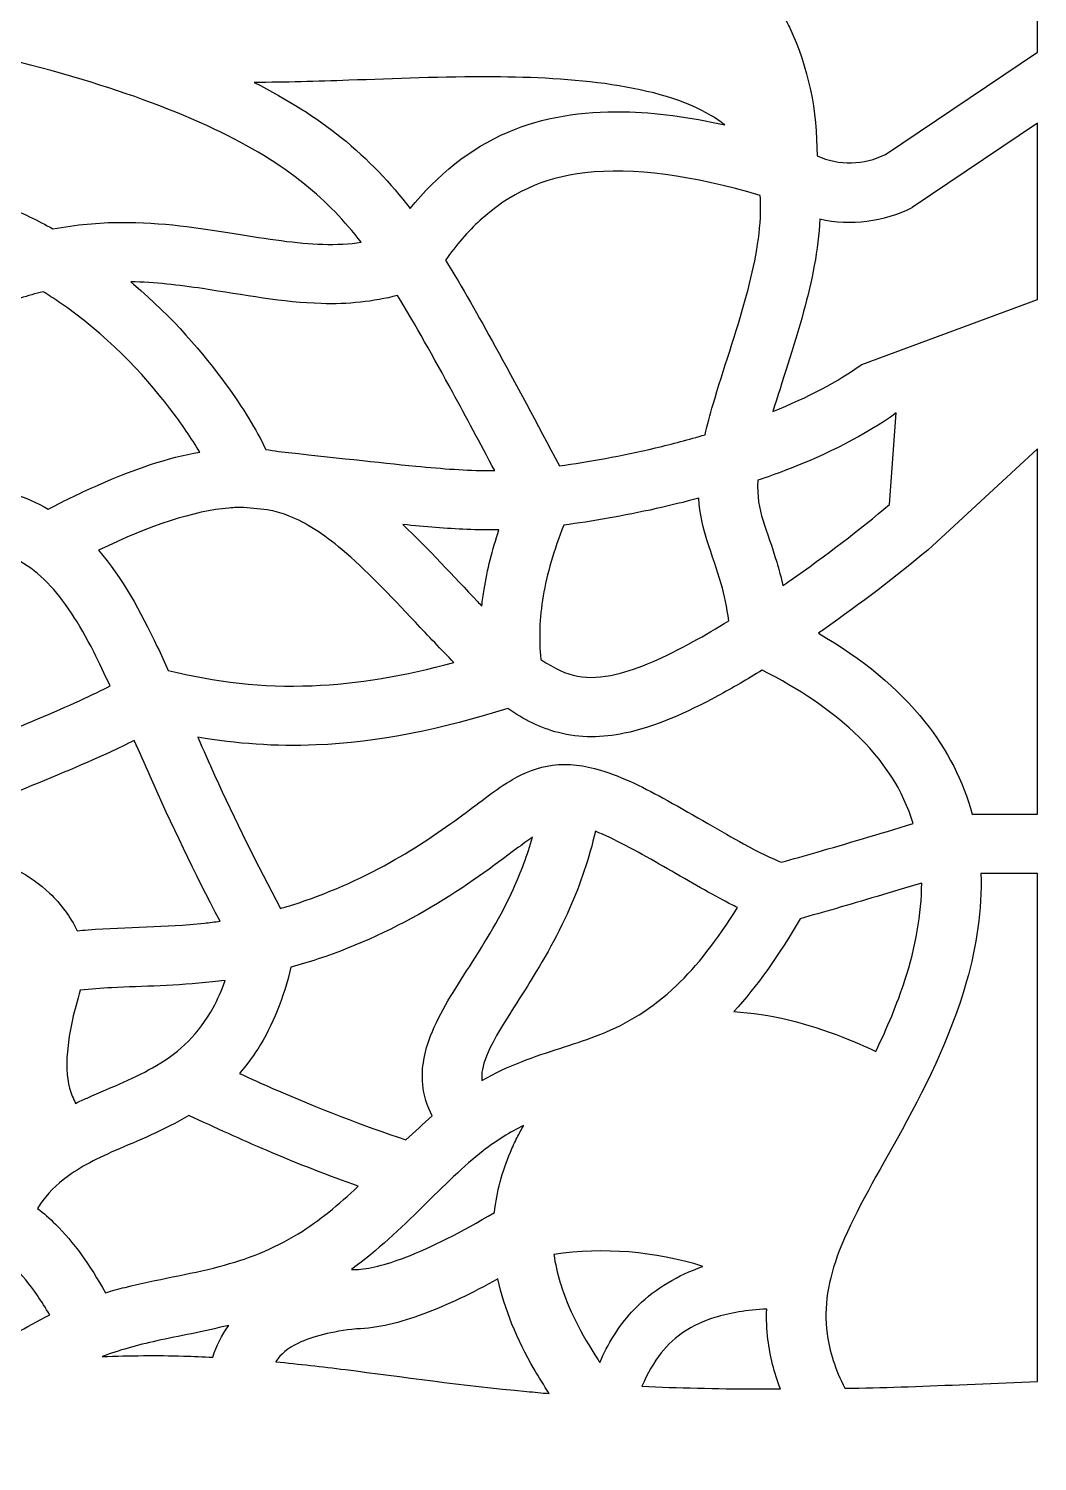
# Model space of a CAD drawing. Header units: millimetres. Extents: x -305 to 0, y 13 to 305.
# Drawn here: x -102 to 0, y 12.6 to 157.4 of the extents above; entities that cross this region are included whole.
import ezdxf

# ---------------------------------------------------------------- set-up
doc = ezdxf.new("R2010")
doc.units = ezdxf.units.MM
doc.layers.get('0').update_dxf_attribs({"linetype": 'CONTINUOUS'})

msp = doc.modelspace()

# ---------------------------------------------------------------- linework, layer by layer
for p, q in [((0, 155), (0, 159.27)), ((-15.35, 144.68), (0, 155)), ((0, 147.83), (-12.65, 139.32)), ((0, 130), (0, 147.83)), ((-17.74, 123.45), (0, 130)), ((-14.93, 109.3), (-14.26, 118.55)), ((0, 114.93), (-11.07, 104.7)), ((0, 78), (0, 114.93)), ((-6.58, 78), (0, 78)), ((0, 72), (-5.7, 72)), ((0, 20.69), (0, 72)), ((-44.66, 55.57), (-44.65, 55.58)), ((-44.65, 55.58), (-44.11, 55.79)), ((-7.86, 20.36), (0, 20.69))]:
    msp.add_line(p, q)
for centre, radius, start, end in [((-18.97, 151.9), 8.08, 245.9062, 296.6404), ((-18.97, 151.9), 14.08, 257.5999, 296.6404), ((-44, -0.1), 33.98, 72.5738, 98.2368)]:
    msp.add_arc(centre, radius, start, end)
for points, knots in [([(-25.43, 158.25), (-25.31, 158.01), (-25.19, 157.77), (-25.07, 157.53), (-23.13, 153.46), (-22.26, 149.08), (-22.27, 144.53)], [-0.3602305, -0.3602305, -0.3602305, -0.3602305, -0.3424304, -0.3424304, -0.3424304, -0.040917, -0.040917, -0.040917, -0.040917]), ([(-68.34, 135.79), (-70, 137.93), (-71.82, 139.86), (-74.08, 141.68), (-76.53, 143.65), (-79.55, 145.51), (-83.22, 147.24), (-87.12, 149.09), (-91.74, 150.79), (-96.54, 152.24), (-102.08, 153.91), (-107.79, 155.22), (-112.81, 156.13), (-114.34, 156.41), (-115.8, 156.65), (-117.19, 156.85)], [-0.8700675, -0.8700675, -0.8700675, -0.8700675, -0.8290943, -0.8290943, -0.8290943, -0.7847563, -0.7847563, -0.7847563, -0.73758, -0.73758, -0.73758, -0.6831022, -0.6831022, -0.6831022, -0.6665536, -0.6665536, -0.6665536, -0.6665536]), ([(-31.6, 147.65), (-32.02, 147.98), (-32.48, 148.3), (-32.99, 148.61), (-35.51, 150.12), (-39.1, 151.14), (-43, 151.72), (-46.89, 152.3), (-51.03, 152.48), (-55.02, 152.51), (-60.11, 152.54), (-64.96, 152.33), (-69.59, 152.16), (-72.85, 152.05), (-76.03, 151.96), (-79.16, 151.94)], [0.5019628, 0.5019628, 0.5019628, 0.5019628, 0.5181594, 0.5181594, 0.5181594, 0.5984453, 0.5984453, 0.5984453, 0.6782606, 0.6782606, 0.6782606, 0.7800097, 0.7800097, 0.7800097, 0.8516027, 0.8516027, 0.8516027, 0.8516027]), ([(-79.16, 151.94), (-75.8, 150.24), (-72.86, 148.39), (-70.36, 146.38), (-67.59, 144.16), (-65.36, 141.75), (-63.4, 139.2)], [0.79035149, 0.79035149, 0.79035149, 0.79035149, 0.82891595, 0.82891595, 0.82891595, 0.87156339, 0.87156339, 0.87156339, 0.87156339]), ([(-63.4, 139.2), (-60.68, 142.58), (-57.39, 145.26), (-53.5, 146.93), (-49.99, 148.43), (-46.04, 149.06), (-41.85, 148.98), (-38.59, 148.92), (-35.17, 148.45), (-31.6, 147.65)], [-0.90142, -0.90142, -0.90142, -0.90142, -0.6070324, -0.6070324, -0.6070324, -0.3419314, -0.3419314, -0.3419314, -0.1351085, -0.1351085, -0.1351085, -0.1351085]), ([(-128.47, 144.4), (-128.04, 144.38), (-127.61, 144.36), (-127.18, 144.34), (-118.64, 143.84), (-110.96, 142.25), (-104.37, 139.5), (-102.66, 138.79), (-101.04, 138), (-99.5, 137.15)], [-0.931183, -0.931183, -0.931183, -0.931183, -0.9176538, -0.9176538, -0.9176538, -0.6480681, -0.6480681, -0.6480681, -0.5785107, -0.5785107, -0.5785107, -0.5785107]), ([(-28.01, 140.51), (-34.82, 142.54), (-40.87, 143.38), (-45.73, 142.81), (-50.01, 142.31), (-53.36, 140.73), (-56.32, 138.02), (-57.57, 136.88), (-58.74, 135.53), (-59.83, 133.98)], [0.0351174, 0.0351174, 0.0351174, 0.0351174, 0.4408504, 0.4408504, 0.4408504, 0.7993309, 0.7993309, 0.7993309, 0.9511576, 0.9511576, 0.9511576, 0.9511576]), ([(-33.58, 116.35), (-33.36, 117.34), (-33.09, 118.37), (-32.77, 119.44), (-31.79, 122.83), (-30.42, 126.66), (-29.4, 130.44), (-28.55, 133.59), (-27.97, 136.67), (-27.97, 139.24), (-27.97, 139.68), (-27.98, 140.11), (-28.01, 140.51)], [0.2451976, 0.2451976, 0.2451976, 0.2451976, 0.2689588, 0.2689588, 0.2689588, 0.3441834, 0.3441834, 0.3441834, 0.406951, 0.406951, 0.406951, 0.4176936, 0.4176936, 0.4176936, 0.4176936]), ([(-99.5, 137.15), (-97.18, 137.58), (-94.89, 137.79), (-92.66, 137.81), (-88.53, 137.84), (-84.65, 137.24), (-81.18, 136.68), (-77.82, 136.13), (-74.84, 135.67), (-72.23, 135.59), (-70.83, 135.56), (-69.54, 135.62), (-68.34, 135.79)], [-0.4274698, -0.4274698, -0.4274698, -0.4274698, -0.3639602, -0.3639602, -0.3639602, -0.2460641, -0.2460641, -0.2460641, -0.1316881, -0.1316881, -0.1316881, -0.0705691, -0.0705691, -0.0705691, -0.0705691]), ([(-21.99, 138.15), (-22.12, 135.05), (-22.79, 131.87), (-23.63, 128.79), (-24.63, 125.13), (-25.83, 121.64), (-26.73, 118.7)], [-0.4003103, -0.4003103, -0.4003103, -0.4003103, -0.3437088, -0.3437088, -0.3437088, -0.2762764, -0.2762764, -0.2762764, -0.2762764]), ([(-59.83, 133.98), (-58.12, 131.25), (-56.5, 128.36), (-54.8, 125.26), (-52.76, 121.55), (-50.61, 117.54), (-48.31, 113.21)], [0.89964787, 0.89964787, 0.89964787, 0.89964787, 0.94214967, 0.94214967, 0.94214967, 0.99300096, 0.99300096, 0.99300096, 0.99300096]), ([(-64.68, 130.42), (-67.1, 129.78), (-69.68, 129.52), (-72.38, 129.6), (-76.21, 129.7), (-80.26, 130.49), (-84.38, 131.11), (-86.78, 131.47), (-89.2, 131.75), (-91.64, 131.8)], [0.0332548, 0.0332548, 0.0332548, 0.0332548, 0.13149, 0.13149, 0.13149, 0.2715174, 0.2715174, 0.2715174, 0.3531656, 0.3531656, 0.3531656, 0.3531656]), ([(-91.64, 131.8), (-91.55, 131.72), (-91.46, 131.64), (-91.37, 131.56), (-87.39, 128.2), (-84.32, 124.61), (-81.98, 121.39), (-80.28, 119.04), (-78.96, 116.88), (-77.99, 114.86)], [-0.447493, -0.447493, -0.447493, -0.447493, -0.4422599, -0.4422599, -0.4422599, -0.2151792, -0.2151792, -0.2151792, -0.0490418, -0.0490418, -0.0490418, -0.0490418]), ([(-100.5, 130.8), (-102.02, 130.42), (-103.57, 129.93), (-105.16, 129.34), (-109.25, 127.82), (-113.53, 125.61), (-117.92, 123.63), (-119.96, 122.71), (-122.04, 121.85), (-124.15, 121.16)], [0.4498494, 0.4498494, 0.4498494, 0.4498494, 0.498605, 0.498605, 0.498605, 0.6246868, 0.6246868, 0.6246868, 0.683478, 0.683478, 0.683478, 0.683478]), ([(-84.67, 114.6), (-85.48, 115.95), (-86.48, 117.43), (-87.69, 119), (-90.41, 122.56), (-94.13, 126.53), (-98.93, 129.79), (-99.44, 130.13), (-99.96, 130.47), (-100.5, 130.8)], [0.1241098, 0.1241098, 0.1241098, 0.1241098, 0.2444439, 0.2444439, 0.2444439, 0.5165679, 0.5165679, 0.5165679, 0.5454219, 0.5454219, 0.5454219, 0.5454219]), ([(-54.85, 112.73), (-56.33, 115.5), (-57.74, 118.13), (-59.09, 120.61), (-61.05, 124.19), (-62.86, 127.47), (-64.68, 130.42)], [-0.98370436, -0.98370436, -0.98370436, -0.98370436, -0.95018353, -0.95018353, -0.95018353, -0.90175595, -0.90175595, -0.90175595, -0.90175595]), ([(-14.26, 118.55), (-17.4, 116.33), (-21.18, 114.39), (-25.51, 112.73), (-26.4, 112.39), (-27.32, 112.06), (-28.25, 111.75)], [0, 0, 0, 0, 0.1877087, 0.1877087, 0.1877087, 0.2262863, 0.2262863, 0.2262863, 0.2262863]), ([(-48.31, 113.21), (-45.4, 113.59), (-42.04, 114.21), (-38.6, 115.02), (-36.91, 115.42), (-35.23, 115.87), (-33.58, 116.35)], [-0.4896185, -0.4896185, -0.4896185, -0.4896185, -0.3457778, -0.3457778, -0.3457778, -0.2755537, -0.2755537, -0.2755537, -0.2755537]), ([(-99.98, 108.83), (-98.24, 109.74), (-96.57, 110.55), (-94.95, 111.26), (-91.27, 112.89), (-87.89, 114.03), (-84.67, 114.6)], [-0.9881579, -0.9881579, -0.9881579, -0.9881579, -0.9482576, -0.9482576, -0.9482576, -0.8575791, -0.8575791, -0.8575791, -0.8575791]), ([(-76.71, 114.66), (-71.15, 114.06), (-66.57, 113.54), (-62.82, 113.18), (-60.05, 112.91), (-57.75, 112.73), (-55.39, 112.73), (-55.21, 112.73), (-55.03, 112.73), (-54.85, 112.73)], [-0.9658597, -0.9658597, -0.9658597, -0.9658597, -0.7681898, -0.7681898, -0.7681898, -0.6219186, -0.6219186, -0.6219186, -0.6108409, -0.6108409, -0.6108409, -0.6108409]), ([(-118.33, 112.01), (-117.3, 112), (-116.3, 111.99), (-115.32, 111.97), (-110.94, 111.87), (-107.03, 111.55), (-103.54, 110.4), (-102.29, 109.99), (-101.1, 109.47), (-99.98, 108.83)], [0.7318783, 0.7318783, 0.7318783, 0.7318783, 0.74226871, 0.74226871, 0.74226871, 0.78884896, 0.78884896, 0.78884896, 0.80556883, 0.80556883, 0.80556883, 0.80556883]), ([(-28.25, 111.75), (-28.25, 111.74), (-28.25, 111.74), (-28.25, 111.74), (-28.35, 110.08), (-28.13, 108.97), (-27.73, 107.66), (-27.36, 106.45), (-26.81, 105.07), (-26.34, 103.47), (-26.12, 102.72), (-25.91, 101.93), (-25.73, 101.1)], [-0.2088508, -0.2088508, -0.2088508, -0.2088508, -0.2088072, -0.2088072, -0.2088072, -0.1421917, -0.1421917, -0.1421917, -0.0808449, -0.0808449, -0.0808449, -0.0521372, -0.0521372, -0.0521372, -0.0521372]), ([(-80.21, 109.01), (-80.7, 109.01), (-81.2, 108.99), (-81.72, 108.94), (-85.23, 108.65), (-89.65, 107.23), (-94.91, 104.67)], [0.814187, 0.814187, 0.814187, 0.814187, 0.8342813, 0.8342813, 0.8342813, 0.9691158, 0.9691158, 0.9691158, 0.9691158]), ([(-58.97, 93.34), (-60.27, 94.64), (-61.57, 96.02), (-62.87, 97.4), (-65.43, 100.12), (-67.96, 102.78), (-70.27, 104.73), (-72.19, 106.34), (-73.94, 107.46), (-75.62, 108.13), (-76.25, 108.38), (-76.88, 108.57), (-77.52, 108.71)], [0.5259109, 0.5259109, 0.5259109, 0.5259109, 0.5736385, 0.5736385, 0.5736385, 0.6677685, 0.6677685, 0.6677685, 0.7457073, 0.7457073, 0.7457073, 0.7748855, 0.7748855, 0.7748855, 0.7748855]), ([(-34.23, 109.94), (-35.67, 109.55), (-37.11, 109.2), (-38.53, 108.88), (-41.84, 108.14), (-45.02, 107.58), (-47.88, 107.22)], [0.3065892, 0.3065892, 0.3065892, 0.3065892, 0.3632502, 0.3632502, 0.3632502, 0.4948957, 0.4948957, 0.4948957, 0.4948957]), ([(-31.19, 97.54), (-31.38, 98.91), (-31.64, 100.14), (-31.96, 101.29), (-32.36, 102.75), (-32.89, 104.08), (-33.41, 105.73), (-33.79, 106.93), (-34.12, 108.34), (-34.23, 109.94)], [0.0217674, 0.0217674, 0.0217674, 0.0217674, 0.073651, 0.073651, 0.073651, 0.1397958, 0.1397958, 0.1397958, 0.1880638, 0.1880638, 0.1880638, 0.1880638]), ([(-25.73, 101.1), (-25.49, 101.27), (-25.25, 101.44), (-25, 101.61), (-21.35, 104.16), (-17.96, 106.76), (-14.93, 109.3)], [-0.1332943, -0.1332943, -0.1332943, -0.1332943, -0.125, -0.125, -0.125, 0, 0, 0, 0]), ([(-54.43, 106.74), (-55.53, 106.72), (-56.61, 106.73), (-57.68, 106.78), (-59.75, 106.86), (-61.83, 107.04), (-64.14, 107.28)], [0.6043209, 0.6043209, 0.6043209, 0.6043209, 0.6641276, 0.6641276, 0.6641276, 0.7805477, 0.7805477, 0.7805477, 0.7805477]), ([(-64.14, 107.28), (-61.55, 104.83), (-59, 102.01), (-56.58, 99.49), (-56.44, 99.34), (-56.29, 99.18), (-56.15, 99.03)], [-0.64113277, -0.64113277, -0.64113277, -0.64113277, -0.54976681, -0.54976681, -0.54976681, -0.54422138, -0.54422138, -0.54422138, -0.54422138]), ([(-47.88, 107.22), (-48.86, 104.69), (-49.57, 102.28), (-49.95, 100.06), (-50.34, 97.8), (-50.39, 95.69), (-50.19, 93.65)], [-0.9129489, -0.9129489, -0.9129489, -0.9129489, -0.5022261, -0.5022261, -0.5022261, -0.0830372, -0.0830372, -0.0830372, -0.0830372]), ([(-93.73, 90.97), (-94.28, 92.17), (-94.83, 93.31), (-95.38, 94.4), (-96.86, 97.29), (-98.38, 99.68), (-100.05, 101.38), (-101.8, 103.17), (-103.67, 104.26), (-106.31, 104.97), (-108.63, 105.59), (-111.56, 105.87), (-115.07, 105.96), (-116.09, 105.99), (-117.16, 106), (-118.27, 106.01)], [-0.8878699, -0.8878699, -0.8878699, -0.8878699, -0.871714, -0.871714, -0.871714, -0.8287401, -0.8287401, -0.8287401, -0.7835424, -0.7835424, -0.7835424, -0.7437254, -0.7437254, -0.7437254, -0.732101, -0.732101, -0.732101, -0.732101]), ([(-56.15, 99.03), (-56.09, 99.59), (-56.02, 100.15), (-55.92, 100.71), (-55.61, 102.7), (-55.09, 104.71), (-54.43, 106.74)], [0.3983871, 0.3983871, 0.3983871, 0.3983871, 0.4837246, 0.4837246, 0.4837246, 0.7840424, 0.7840424, 0.7840424, 0.7840424]), ([(-94.91, 104.67), (-92.5, 101.91), (-90.67, 98.53), (-88.96, 94.93), (-88.58, 94.14), (-88.21, 93.34), (-87.85, 92.54)], [0.83412466, 0.83412466, 0.83412466, 0.83412466, 0.88154027, 0.88154027, 0.88154027, 0.89190485, 0.89190485, 0.89190485, 0.89190485]), ([(-11.07, 104.7), (-14.26, 102.03), (-17.78, 99.34), (-21.59, 96.68), (-21.77, 96.55), (-21.95, 96.43), (-22.13, 96.3)], [0, 0, 0, 0, 0.1251831, 0.1251831, 0.1251831, 0.1310895, 0.1310895, 0.1310895, 0.1310895]), ([(-50.19, 93.65), (-48.8, 92.7), (-47.63, 92.18), (-46.47, 91.96), (-45.31, 91.74), (-44.08, 91.79), (-42.56, 92.15), (-40.36, 92.67), (-37.64, 93.87), (-34.78, 95.45), (-33.6, 96.09), (-32.4, 96.8), (-31.19, 97.54)], [-0.461239, -0.461239, -0.461239, -0.461239, -0.3954444, -0.3954444, -0.3954444, -0.3290238, -0.3290238, -0.3290238, -0.2331701, -0.2331701, -0.2331701, -0.1935747, -0.1935747, -0.1935747, -0.1935747]), ([(-22.13, 96.3), (-17.68, 93.71), (-14.06, 90.74), (-11.36, 87.35), (-9.08, 84.49), (-7.49, 81.33), (-6.58, 78)], [-0.9618128, -0.9618128, -0.9618128, -0.9618128, -0.8439809, -0.8439809, -0.8439809, -0.7447435, -0.7447435, -0.7447435, -0.7447435]), ([(-87.85, 92.54), (-83.14, 91.37), (-78.32, 90.79), (-73.31, 90.99), (-68.74, 91.17), (-63.94, 92), (-58.97, 93.34)], [0.0417564, 0.0417564, 0.0417564, 0.0417564, 0.4741117, 0.4741117, 0.4741117, 0.868488, 0.868488, 0.868488, 0.868488]), ([(-27.82, 92.57), (-29.3, 91.65), (-30.8, 90.77), (-32.3, 89.96), (-35.48, 88.25), (-38.6, 86.83), (-41.75, 86.18), (-43.96, 85.72), (-46.24, 85.69), (-48.42, 86.25), (-50.23, 86.72), (-51.92, 87.57), (-53.54, 88.68)], [0.1912104, 0.1912104, 0.1912104, 0.1912104, 0.2373383, 0.2373383, 0.2373383, 0.3349873, 0.3349873, 0.3349873, 0.4039077, 0.4039077, 0.4039077, 0.4606632, 0.4606632, 0.4606632, 0.4606632]), ([(-12.55, 77.06), (-13.56, 80.38), (-15.49, 83.44), (-18.55, 86.3), (-20.94, 88.54), (-24.03, 90.64), (-27.82, 92.57)], [0.7527829, 0.7527829, 0.7527829, 0.7527829, 0.8841915, 0.8841915, 0.8841915, 0.9870226, 0.9870226, 0.9870226, 0.9870226]), ([(-119.67, 78.6), (-119.43, 78.82), (-119.19, 79.03), (-118.95, 79.25), (-117.89, 80.15), (-116.67, 80.93), (-115.23, 81.65), (-113.75, 82.39), (-111.97, 83.14), (-109.89, 84), (-107.17, 85.12), (-103.95, 86.4), (-101.02, 87.64), (-97.97, 88.92), (-95.28, 90.14), (-93.73, 90.97)], [-0.4245597, -0.4245597, -0.4245597, -0.4245597, -0.4082354, -0.4082354, -0.4082354, -0.3385762, -0.3385762, -0.3385762, -0.2671892, -0.2671892, -0.2671892, -0.1739369, -0.1739369, -0.1739369, -0.0768383, -0.0768383, -0.0768383, -0.0768383]), ([(-53.54, 88.68), (-60.13, 86.61), (-66.6, 85.27), (-72.91, 85), (-77, 84.83), (-80.98, 85.12), (-84.86, 85.78)], [-0.9638744, -0.9638744, -0.9638744, -0.9638744, -0.4784097, -0.4784097, -0.4784097, -0.1630815, -0.1630815, -0.1630815, -0.1630815]), ([(-91.28, 85.47), (-92.04, 85.08), (-92.9, 84.66), (-93.87, 84.22), (-96.6, 82.96), (-100.17, 81.48), (-103.53, 80.11), (-106.35, 78.96), (-108.96, 77.92), (-110.86, 77.07), (-111.71, 76.69), (-112.42, 76.36), (-113, 76.05)], [0.0832191, 0.0832191, 0.0832191, 0.0832191, 0.1198612, 0.1198612, 0.1198612, 0.2231924, 0.2231924, 0.2231924, 0.3097129, 0.3097129, 0.3097129, 0.3483609, 0.3483609, 0.3483609, 0.3483609]), ([(-82.61, 67.2), (-85.21, 72.09), (-87.55, 77.03), (-89.69, 81.85), (-90.23, 83.07), (-90.76, 84.28), (-91.28, 85.47)], [-0.98527511, -0.98527511, -0.98527511, -0.98527511, -0.92640225, -0.92640225, -0.92640225, -0.91154009, -0.91154009, -0.91154009, -0.91154009]), ([(-84.86, 85.78), (-84.3, 84.51), (-83.74, 83.23), (-83.16, 81.94), (-81.12, 77.45), (-78.91, 72.95), (-76.49, 68.49)], [0.92024846, 0.92024846, 0.92024846, 0.92024846, 0.93606906, 0.93606906, 0.93606906, 0.99160164, 0.99160164, 0.99160164, 0.99160164]), ([(-76.49, 68.49), (-76.08, 68.6), (-75.66, 68.73), (-75.25, 68.86), (-71.93, 69.9), (-68.53, 71.41), (-65.46, 73.12), (-62.66, 74.68), (-60.17, 76.39), (-58.08, 77.94), (-56.26, 79.28), (-54.74, 80.53), (-53.04, 81.51), (-51.84, 82.21), (-50.49, 82.77), (-49.02, 82.96), (-47.4, 83.17), (-45.75, 82.94), (-44.15, 82.46), (-41.9, 81.78), (-39.64, 80.63), (-37.4, 79.39), (-34.59, 77.85), (-31.88, 76.21), (-29.71, 75.02), (-28.13, 74.16), (-26.81, 73.53), (-25.88, 73.15)], [-0.2131913, -0.2131913, -0.2131913, -0.2131913, -0.2093541, -0.2093541, -0.2093541, -0.1788732, -0.1788732, -0.1788732, -0.1509498, -0.1509498, -0.1509498, -0.1267309, -0.1267309, -0.1267309, -0.1097319, -0.1097319, -0.1097319, -0.0909775, -0.0909775, -0.0909775, -0.0645273, -0.0645273, -0.0645273, -0.0315566, -0.0315566, -0.0315566, -0.007666, -0.007666, -0.007666, -0.007666]), ([(-25.88, 73.15), (-24.74, 73.47), (-23.53, 73.81), (-22.27, 74.17), (-19.38, 75.01), (-16.11, 75.98), (-12.55, 77.06)], [-0.9335761, -0.9335761, -0.9335761, -0.9335761, -0.6898857, -0.6898857, -0.6898857, -0.1359879, -0.1359879, -0.1359879, -0.1359879]), ([(-113, 76.05), (-110.96, 75.41), (-108.87, 74.81), (-106.86, 74.07), (-104.27, 73.12), (-101.79, 71.87), (-99.84, 70.02), (-98.7, 68.94), (-97.76, 67.65), (-97.05, 66.23)], [-0.3885688, -0.3885688, -0.3885688, -0.3885688, -0.2756477, -0.2756477, -0.2756477, -0.1306223, -0.1306223, -0.1306223, -0.0456029, -0.0456029, -0.0456029, -0.0456029]), ([(-51.03, 75.68), (-51.52, 75.34), (-52.06, 74.95), (-52.67, 74.5), (-54.84, 72.87), (-57.79, 70.65), (-61.28, 68.6), (-64.75, 66.56), (-68.72, 64.7), (-72.68, 63.38), (-73.61, 63.08), (-74.53, 62.8), (-75.45, 62.55)], [0.13347578, 0.13347578, 0.13347578, 0.13347578, 0.14250063, 0.14250063, 0.14250063, 0.17501631, 0.17501631, 0.17501631, 0.20727465, 0.20727465, 0.20727465, 0.21483462, 0.21483462, 0.21483462, 0.21483462]), ([(-61.17, 47.52), (-61.68, 48.51), (-62.02, 49.59), (-62.13, 50.7), (-62.29, 52.39), (-61.93, 54.05), (-61.33, 55.6), (-60.4, 58.02), (-58.9, 60.28), (-57.41, 62.6), (-55.78, 65.15), (-54.19, 67.75), (-52.96, 70.47), (-52.19, 72.16), (-51.55, 73.89), (-51.03, 75.68)], [-0.9108817, -0.9108817, -0.9108817, -0.9108817, -0.8245777, -0.8245777, -0.8245777, -0.6931389, -0.6931389, -0.6931389, -0.4873578, -0.4873578, -0.4873578, -0.2616353, -0.2616353, -0.2616353, -0.1218457, -0.1218457, -0.1218457, -0.1218457]), ([(-44.67, 76.28), (-45.3, 73.58), (-46.18, 70.97), (-47.28, 68.48), (-48.59, 65.49), (-50.26, 62.67), (-51.85, 60.16), (-53.26, 57.95), (-54.56, 55.96), (-55.33, 54.37), (-55.88, 53.22), (-56.13, 52.32), (-56.16, 51.7), (-56.17, 51.48), (-56.17, 51.28), (-56.14, 51.1)], [0.0709745, 0.0709745, 0.0709745, 0.0709745, 0.25, 0.25, 0.25, 0.4645222, 0.4645222, 0.4645222, 0.6535719, 0.6535719, 0.6535719, 0.7906, 0.7906, 0.7906, 0.8387356, 0.8387356, 0.8387356, 0.8387356]), ([(-30.31, 68.57), (-30.77, 68.8), (-31.26, 69.04), (-31.76, 69.31), (-33.69, 70.34), (-35.93, 71.66), (-38.23, 72.97), (-40.51, 74.28), (-42.83, 75.55), (-44.67, 76.28)], [0.02015033, 0.02015033, 0.02015033, 0.02015033, 0.02758431, 0.02758431, 0.02758431, 0.05600631, 0.05600631, 0.05600631, 0.08430161, 0.08430161, 0.08430161, 0.08430161]), ([(-11.69, 71.05), (-14.81, 70.11), (-17.71, 69.25), (-20.31, 68.49), (-21.6, 68.12), (-22.83, 67.77), (-23.99, 67.45)], [0.1815488, 0.1815488, 0.1815488, 0.1815488, 0.6711949, 0.6711949, 0.6711949, 0.9147907, 0.9147907, 0.9147907, 0.9147907]), ([(-5.7, 72), (-5.58, 68.37), (-6.15, 64.69), (-7.16, 61.12), (-8.77, 55.4), (-11.53, 49.98), (-14.17, 45.22), (-16.53, 40.98), (-18.73, 37.24), (-20.02, 33.9), (-21.17, 30.89), (-21.6, 28.24), (-21.26, 25.55), (-21.02, 23.76), (-20.44, 21.91), (-19.46, 20)], [-0.6863422, -0.6863422, -0.6863422, -0.6863422, -0.5818177, -0.5818177, -0.5818177, -0.4143486, -0.4143486, -0.4143486, -0.2651696, -0.2651696, -0.2651696, -0.1304228, -0.1304228, -0.1304228, -0.0409766, -0.0409766, -0.0409766, -0.0409766]), ([(-16.33, 54.04), (-15.19, 56.4), (-14.17, 58.81), (-13.39, 61.23), (-12.31, 64.58), (-11.69, 67.92), (-11.69, 71.05)], [0.483503, 0.483503, 0.483503, 0.483503, 0.5648519, 0.5648519, 0.5648519, 0.6773704, 0.6773704, 0.6773704, 0.6773704]), ([(-44.11, 55.79), (-41.45, 56.86), (-38.99, 58.3), (-36.48, 60.69), (-34.43, 62.65), (-32.36, 65.26), (-30.31, 68.57)], [-0.10053917, -0.10053917, -0.10053917, -0.10053917, -0.05132063, -0.05132063, -0.05132063, -0.01105109, -0.01105109, -0.01105109, -0.01105109]), ([(-97.05, 66.23), (-96.69, 66.27), (-96.32, 66.3), (-95.96, 66.32), (-91.92, 66.63), (-88.15, 66.58), (-84.2, 67), (-83.68, 67.06), (-83.15, 67.12), (-82.61, 67.2)], [-0.28072546, -0.28072546, -0.28072546, -0.28072546, -0.27720925, -0.27720925, -0.27720925, -0.23785498, -0.23785498, -0.23785498, -0.23262386, -0.23262386, -0.23262386, -0.23262386]), ([(-75.45, 62.55), (-76.19, 59.43), (-77.3, 56.66), (-78.81, 54.28), (-79.37, 53.4), (-79.99, 52.57), (-80.66, 51.81)], [-0.9665258, -0.9665258, -0.9665258, -0.9665258, -0.798424, -0.798424, -0.798424, -0.7363812, -0.7363812, -0.7363812, -0.7363812]), ([(-97.21, 48.79), (-96.82, 48.98), (-96.43, 49.16), (-96.04, 49.33), (-93.53, 50.45), (-91.08, 51.4), (-89.05, 52.6), (-86.61, 54.04), (-84.76, 55.8), (-83.32, 58.44), (-82.86, 59.28), (-82.45, 60.2), (-82.09, 61.21)], [0.361106, 0.361106, 0.361106, 0.361106, 0.392047, 0.392047, 0.392047, 0.5898999, 0.5898999, 0.5898999, 0.8279407, 0.8279407, 0.8279407, 0.9034241, 0.9034241, 0.9034241, 0.9034241]), ([(-82.09, 61.21), (-82.53, 61.16), (-82.96, 61.1), (-83.38, 61.06), (-87.08, 60.65), (-90.4, 60.63), (-93.56, 60.47), (-94.63, 60.41), (-95.68, 60.33), (-96.74, 60.23)], [0.23351727, 0.23351727, 0.23351727, 0.23351727, 0.23732251, 0.23732251, 0.23732251, 0.27035505, 0.27035505, 0.27035505, 0.28156411, 0.28156411, 0.28156411, 0.28156411]), ([(-96.74, 60.23), (-97.37, 58.17), (-97.79, 56.28), (-97.98, 54.65), (-98.2, 52.87), (-98.12, 51.44), (-97.82, 50.33), (-97.67, 49.76), (-97.47, 49.26), (-97.21, 48.79)], [-0.9217253, -0.9217253, -0.9217253, -0.9217253, -0.6466433, -0.6466433, -0.6466433, -0.3463562, -0.3463562, -0.3463562, -0.1941054, -0.1941054, -0.1941054, -0.1941054]), ([(-30.68, 58.06), (-27.01, 57.84), (-23.31, 56.92), (-19.66, 55.48), (-18.55, 55.04), (-17.44, 54.56), (-16.33, 54.04)], [0.44824, 0.44824, 0.44824, 0.44824, 0.8032115, 0.8032115, 0.8032115, 0.9109111, 0.9109111, 0.9109111, 0.9109111]), ([(-56.14, 51.1), (-54.82, 51.85), (-53.48, 52.48), (-52.16, 52.99), (-49.49, 54.04), (-46.97, 54.69), (-44.66, 55.57)], [-0.16703687, -0.16703687, -0.16703687, -0.16703687, -0.14620387, -0.14620387, -0.14620387, -0.10389993, -0.10389993, -0.10389993, -0.10389993]), ([(-80.66, 51.81), (-79.55, 51.31), (-78.45, 50.81), (-77.37, 50.34), (-72.6, 48.25), (-68.11, 46.53), (-63.82, 45.09)], [-0.8323477, -0.8323477, -0.8323477, -0.8323477, -0.6931161, -0.6931161, -0.6931161, -0.0812659, -0.0812659, -0.0812659, -0.0812659]), ([(-85.77, 47.57), (-88.3, 46.04), (-90.94, 45.02), (-93.21, 44.02), (-95.33, 43.09), (-97.1, 42.17), (-98.47, 41.07), (-99.52, 40.23), (-100.38, 39.29), (-101.08, 38.18)], [-0.5959081, -0.5959081, -0.5959081, -0.5959081, -0.4027268, -0.4027268, -0.4027268, -0.222902, -0.222902, -0.222902, -0.0851181, -0.0851181, -0.0851181, -0.0851181]), ([(-68.64, 40.41), (-71.62, 41.47), (-74.69, 42.66), (-77.86, 44.02), (-80.44, 45.12), (-83.08, 46.31), (-85.77, 47.57)], [0.2134069, 0.2134069, 0.2134069, 0.2134069, 0.6130596, 0.6130596, 0.6130596, 0.9386126, 0.9386126, 0.9386126, 0.9386126]), ([(-51.94, 46.55), (-53.32, 45.87), (-54.66, 45.05), (-56.03, 43.98), (-57.96, 42.48), (-59.97, 40.48), (-62.19, 38.3), (-64.34, 36.18), (-66.7, 33.93), (-69.34, 32)], [0.1588306, 0.1588306, 0.1588306, 0.1588306, 0.1861014, 0.1861014, 0.1861014, 0.2242699, 0.2242699, 0.2242699, 0.261214, 0.261214, 0.261214, 0.261214]), ([(-54.88, 37.76), (-54.66, 39.84), (-54.1, 41.88), (-53.27, 43.85), (-53.06, 44.35), (-52.83, 44.85), (-52.58, 45.34)], [-0.4454736, -0.4454736, -0.4454736, -0.4454736, -0.299889, -0.299889, -0.299889, -0.2625548, -0.2625548, -0.2625548, -0.2625548]), ([(-94.19, 29.65), (-93.53, 29.85), (-92.88, 30.03), (-92.21, 30.2), (-89.03, 31), (-85.76, 31.5), (-82.71, 32.3), (-79.85, 33.05), (-77.2, 34.08), (-74.72, 35.61), (-72.62, 36.9), (-70.61, 38.57), (-68.64, 40.41)], [-0.3635947, -0.3635947, -0.3635947, -0.3635947, -0.3546288, -0.3546288, -0.3546288, -0.3116041, -0.3116041, -0.3116041, -0.2713505, -0.2713505, -0.2713505, -0.2372605, -0.2372605, -0.2372605, -0.2372605]), ([(-101.08, 38.18), (-100.44, 37.7), (-99.83, 37.17), (-99.25, 36.58), (-97.41, 34.76), (-95.77, 32.45), (-94.19, 29.65)], [0.8663733, 0.8663733, 0.8663733, 0.8663733, 0.8933901, 0.8933901, 0.8933901, 0.9779221, 0.9779221, 0.9779221, 0.9779221]), ([(-69.34, 32), (-69.19, 32), (-69.04, 32), (-68.87, 32), (-67.63, 32.05), (-65.9, 32.45), (-63.85, 33.24), (-61.27, 34.23), (-58.22, 35.78), (-54.88, 37.76)], [-0.6339882, -0.6339882, -0.6339882, -0.6339882, -0.6010901, -0.6010901, -0.6010901, -0.3526896, -0.3526896, -0.3526896, -0.0405983, -0.0405983, -0.0405983, -0.0405983]), ([(-99.83, 27.43), (-100.25, 28.12), (-100.66, 28.77), (-101.07, 29.37), (-102.67, 31.7), (-104.21, 33.19), (-105.52, 33.92), (-106.4, 34.42), (-107.15, 34.61), (-108.11, 34.59), (-109.07, 34.57), (-110.31, 34.28), (-111.88, 33.59), (-113.71, 32.79), (-115.96, 31.45), (-118.39, 29.93), (-121.22, 28.16), (-124.24, 26.21), (-127.11, 24.83), (-129.33, 23.78), (-131.52, 23.07), (-133.6, 22.91), (-135.33, 22.78), (-136.91, 23.02), (-138.27, 23.29), (-140.21, 23.67), (-141.79, 24.05), (-143.92, 24), (-145.53, 23.97), (-147.46, 23.68), (-149.64, 23.09), (-152.89, 22.22), (-156.63, 20.68), (-159.86, 19.03), (-162.09, 17.9), (-164.06, 16.71), (-165.52, 15.71)], [-0.9693847, -0.9693847, -0.9693847, -0.9693847, -0.9442575, -0.9442575, -0.9442575, -0.8456774, -0.8456774, -0.8456774, -0.7787293, -0.7787293, -0.7787293, -0.7115384, -0.7115384, -0.7115384, -0.6333965, -0.6333965, -0.6333965, -0.542202, -0.542202, -0.542202, -0.4719791, -0.4719791, -0.4719791, -0.413421, -0.413421, -0.413421, -0.329624, -0.329624, -0.329624, -0.2660213, -0.2660213, -0.2660213, -0.1707378, -0.1707378, -0.1707378, -0.1049517, -0.1049517, -0.1049517, -0.1049517]), ([(-48.87, 33.53), (-48.74, 32.6), (-48.53, 31.64), (-48.23, 30.66), (-48.21, 30.6), (-48.2, 30.55), (-48.18, 30.49)], [0.56187815, 0.56187815, 0.56187815, 0.56187815, 0.65017683, 0.65017683, 0.65017683, 0.65520979, 0.65520979, 0.65520979, 0.65520979]), ([(-44.22, 22.62), (-43.42, 24.49), (-42.37, 26.21), (-41.01, 27.69), (-39.32, 29.55), (-37.17, 30.98), (-34.77, 31.95), (-34.46, 32.08), (-34.15, 32.2), (-33.82, 32.32)], [-0.7948895, -0.7948895, -0.7948895, -0.7948895, -0.5913443, -0.5913443, -0.5913443, -0.3364847, -0.3364847, -0.3364847, -0.3032683, -0.3032683, -0.3032683, -0.3032683]), ([(-54.52, 31.05), (-57.17, 29.59), (-59.67, 28.39), (-62.03, 27.51), (-64.41, 26.62), (-66.66, 26.05), (-68.83, 26)], [0.1216856, 0.1216856, 0.1216856, 0.1216856, 0.3640727, 0.3640727, 0.3640727, 0.6073991, 0.6073991, 0.6073991, 0.6073991]), ([(-49.34, 19.47), (-49.88, 20.3), (-50.39, 21.12), (-50.87, 21.94), (-52.6, 24.95), (-53.88, 27.98), (-54.52, 31.05)], [-0.8723723, -0.8723723, -0.8723723, -0.8723723, -0.8138042, -0.8138042, -0.8138042, -0.6006021, -0.6006021, -0.6006021, -0.6006021]), ([(-27.36, 28), (-29.34, 27.9), (-31.11, 27.62), (-32.61, 27.15), (-34.97, 26.42), (-36.64, 25.3), (-38.01, 23.57), (-38.76, 22.64), (-39.41, 21.51), (-39.97, 20.2)], [0.1196028, 0.1196028, 0.1196028, 0.1196028, 0.3363411, 0.3363411, 0.3363411, 0.6775553, 0.6775553, 0.6775553, 0.8620657, 0.8620657, 0.8620657, 0.8620657]), ([(-25.98, 19.93), (-26.6, 21.58), (-27.02, 23.25), (-27.23, 24.93), (-27.35, 25.96), (-27.39, 26.98), (-27.36, 28)], [0.07300205, 0.07300205, 0.07300205, 0.07300205, 0.1322266, 0.1322266, 0.1322266, 0.16835847, 0.16835847, 0.16835847, 0.16835847]), ([(-165.52, 15.71), (-163.02, 15.06), (-160.53, 14.4), (-158.14, 13.86), (-154.77, 13.1), (-151.65, 12.62), (-148.98, 12.64), (-146.48, 12.65), (-144.39, 13.09), (-142.32, 13.86), (-140.18, 14.65), (-138.03, 15.82), (-135.56, 16.93), (-133.46, 17.87), (-131.12, 18.7), (-128.66, 19.24), (-125.99, 19.81), (-123.21, 20.05), (-120.56, 20.27), (-117.7, 20.49), (-115.04, 20.73), (-112.71, 21.28), (-110.45, 21.81), (-108.48, 22.64), (-106.45, 23.74), (-104.4, 24.84), (-102.26, 26.21), (-99.83, 27.43)], [-0.7197959, -0.7197959, -0.7197959, -0.7197959, -0.6914088, -0.6914088, -0.6914088, -0.6512391, -0.6512391, -0.6512391, -0.6135427, -0.6135427, -0.6135427, -0.5746154, -0.5746154, -0.5746154, -0.5415006, -0.5415006, -0.5415006, -0.5055688, -0.5055688, -0.5055688, -0.466741, -0.466741, -0.466741, -0.4290086, -0.4290086, -0.4290086, -0.3909634, -0.3909634, -0.3909634, -0.3909634]), ([(-81.74, 26.36), (-84.3, 25.71), (-86.78, 25.28), (-89.01, 24.79), (-91.03, 24.34), (-92.85, 23.84), (-94.53, 23.21)], [0.31392349, 0.31392349, 0.31392349, 0.31392349, 0.34601585, 0.34601585, 0.34601585, 0.37521204, 0.37521204, 0.37521204, 0.37521204]), ([(-68.83, 26), (-71.29, 25.74), (-73.32, 25.23), (-74.7, 24.57), (-75.8, 24.03), (-76.46, 23.46), (-76.97, 22.72), (-76.98, 22.7), (-76.98, 22.69), (-76.99, 22.68)], [0.0067451, 0.0067451, 0.0067451, 0.0067451, 0.3842542, 0.3842542, 0.3842542, 0.687788, 0.687788, 0.687788, 0.6930376, 0.6930376, 0.6930376, 0.6930376]), ([(-94.53, 23.21), (-91.72, 23.31), (-88.98, 23.33), (-86.31, 23.26), (-85.31, 23.23), (-84.33, 23.19), (-83.36, 23.14)], [0.1623126, 0.1623126, 0.1623126, 0.1623126, 0.25, 0.25, 0.25, 0.2825083, 0.2825083, 0.2825083, 0.2825083]), ([(-76.99, 22.68), (-74.63, 22.45), (-72.29, 22.18), (-69.95, 21.89), (-64.15, 21.15), (-58.26, 20.3), (-51.61, 19.68), (-50.86, 19.61), (-50.11, 19.54), (-49.34, 19.47)], [0.3545091, 0.3545091, 0.3545091, 0.3545091, 0.4355945, 0.4355945, 0.4355945, 0.6362438, 0.6362438, 0.6362438, 0.6587625, 0.6587625, 0.6587625, 0.6587625]), ([(-39.97, 20.2), (-36.33, 20.04), (-32.5, 19.95), (-28.46, 19.93), (-27.64, 19.93), (-26.81, 19.93), (-25.98, 19.93)], [0.7524407, 0.7524407, 0.7524407, 0.7524407, 0.8485167, 0.8485167, 0.8485167, 0.8679641, 0.8679641, 0.8679641, 0.8679641])]:
    msp.add_open_spline(points, degree=3, knots=knots)
for points in [[(-26.73, 118.7), (-23.17, 120.13), (-20.15, 121.73), (-17.74, 123.45)], [(-77.99, 114.86), (-77.56, 114.81), (-77.13, 114.74), (-76.71, 114.66)], [(-77.52, 108.71), (-78.39, 108.81), (-79.29, 108.91), (-80.21, 109.01)], [(-23.99, 67.45), (-26.12, 63.74), (-28.34, 60.61), (-30.68, 58.06)], [(-63.82, 45.09), (-62.95, 45.93), (-62.06, 46.75), (-61.17, 47.52)], [(-52.58, 45.34), (-52.38, 45.74), (-52.17, 46.15), (-51.94, 46.55)], [(-48.18, 30.49), (-47.43, 28.1), (-46.15, 25.55), (-44.41, 22.89)], [(-83.36, 23.14), (-82.98, 24.29), (-82.45, 25.37), (-81.74, 26.36)], [(-44.41, 22.89), (-44.35, 22.8), (-44.28, 22.71), (-44.22, 22.62)], [(-19.46, 20), (-15.74, 20.06), (-11.87, 20.19), (-7.86, 20.36)]]:
    msp.add_open_spline(points, degree=3)

doc.saveas('drawing.dxf')
